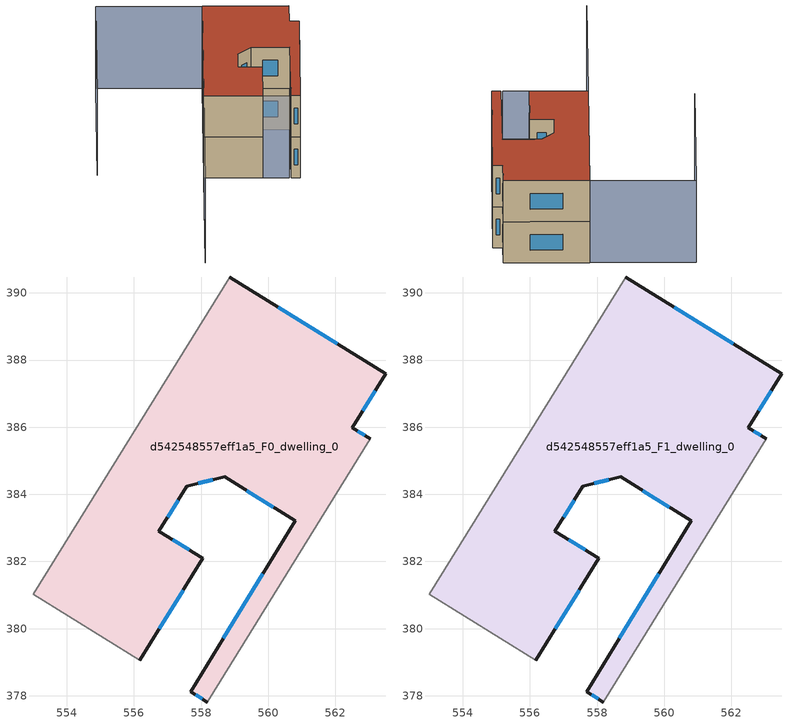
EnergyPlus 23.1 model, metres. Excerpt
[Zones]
d542548557eff1a5_F0_dwelling_0
 floor ground (EU_floor_Construction): 563.5,387.59 562.5,385.98 563.03,385.66 558.18,377.81 557.69,378.12 560.81,383.22 558.7,384.52 557.57,384.24 556.74,382.9 558.05,382.1 556.18,379.05 553,381.02 558.85,390.47 z0
 wall outside (EU_wall_Construction): 556.18,379.05 558.05,382.1 556.74,382.9 557.57,384.24 558.7,384.52 560.81,383.22 557.69,378.12 558.18,377.81 / 563.03,385.66 562.5,385.98 563.5,387.59 558.85,390.47 z0:3
 wall adiabatic (EU_wall_Construction): 558.85,390.47 553,381.02 556.18,379.05 / 558.18,377.81 563.03,385.66 z0:3
 window (EU_Window_Construction): 556.76,380 557.47,381.15 / 562.05,388.49 560.3,389.58 / 562.81,386.48 563.19,387.09 / 562.87,385.76 562.67,385.88 / 557.84,378.02 558.03,377.91 / 559.84,381.63 558.66,379.71 / 559.35,384.11 560.15,383.62 / 557.92,384.33 558.35,384.43 / 557,383.32 557.31,383.83 / 557.64,382.35 557.15,382.65 z0.93:2.07
d542548557eff1a5_F1_dwelling_0
 floor to d542548557eff1a5_F0_dwelling_0 (EU_floor_Construction): 563.5,387.59 562.5,385.98 563.03,385.66 558.18,377.81 557.69,378.12 560.81,383.22 558.7,384.52 557.57,384.24 556.74,382.9 558.05,382.1 556.18,379.05 553,381.02 558.85,390.47 z3
 wall outside (EU_wall_Construction): 556.18,379.05 558.05,382.1 556.74,382.9 557.57,384.24 558.7,384.52 560.81,383.22 557.69,378.12 558.18,377.81 / 563.03,385.66 562.5,385.98 563.5,387.59 558.85,390.47 z3:6
 wall adiabatic (EU_wall_Construction): 558.85,390.47 553,381.02 556.18,379.05 / 558.18,377.81 563.03,385.66 z3:6
 window (EU_Window_Construction): 556.76,380 557.47,381.15 / 562.05,388.49 560.3,389.58 / 562.81,386.48 563.19,387.09 / 562.87,385.76 562.67,385.88 / 557.84,378.02 558.03,377.91 / 559.84,381.63 558.66,379.71 / 559.35,384.11 560.15,383.62 / 557.92,384.33 558.35,384.43 / 557,383.32 557.31,383.83 / 557.64,382.35 557.15,382.65 z3.93:5.07
 roof outside (EU_roof_Construction): 558.18,377.81 563.03,385.66 562.5,385.98 563.5,387.59 558.85,390.47 553,381.02 556.18,379.05 558.05,382.1 556.74,382.9 557.57,384.24 558.7,384.52 560.81,383.22 557.69,378.12 z6
shading: 553.14,394 558.85,390.47 / 558.85,390.47 547.47,372.07 / 547.47,372.07 553,381.02 / 553,381.02 557.59,378.18 / 553.15,394 547.5,384.88 z0:6
[Building]
EU S2 Campaign: North Axis=0; Terrain=City; Solar Distribution=FullExterior
[Site:Location]
Montreal-Trudeau.Intl.AP: Latitude=45.4667; Longitude=-73.75; Time Zone=-5; Elevation=36
[SizingPeriod:WeatherFileDays]
AnnualSizingPeriod: Begin Month=1; Begin Day of Month=1; End Month=12; End Day of Month=31; Day of Week for Start Day=Monday; Use Weather File Daylight Saving Period=No; Use Weather File Rain and Snow Indicators=No
[MATERIAL]
EU_InternalMass_Material: Roughness=MediumRough; Thickness=0.1; Conductivity=1; Density=1800; Specific Heat=900; Thermal Absorptance=0.9; Solar Absorptance=0.7; Visible Absorptance=0.7
[MATERIAL:NOMASS] Roughness=MediumRough; Thermal Absorptance=0.9; Solar Absorptance=0.7; Visible Absorptance=0.7
Name | Thermal Resistance
EU_wall_NoMass; EU_floor_NoMass | 1.51479
EU_roof_NoMass | 2.84114
[WINDOWMATERIAL:SIMPLEGLAZINGSYSTEM]
EU_Window_SimpleGlazing: UFactor=3.53504; Solar Heat Gain Coefficient=0.8; Visible Transmittance=0.8
[CONSTRUCTION]
EU_wall_Construction: EU_wall_NoMass
EU_roof_Construction: EU_roof_NoMass
EU_floor_Construction: EU_floor_NoMass
EU_Window_Construction: EU_Window_SimpleGlazing
EU_InternalMass_Construction: EU_InternalMass_Material
[ZONE] Type=1; Multiplier=1; Ceiling Height=autocalculate; Floor Area=autocalculate; Part of Total Floor Area=Yes
Name | Volume
d542548557eff1a5_F0_dwelling_0 | 157.959
d542548557eff1a5_F1_dwelling_0 | 157.961
[INTERNALMASS] Construction=EU_InternalMass_Construction; Surface Area=52.6538
Name | Zone or ZoneList
d542548557eff1a5_F0_dwelling_0_EU_InternalMass | d542548557eff1a5_F0_dwelling_0
d542548557eff1a5_F1_dwelling_0_EU_InternalMass | d542548557eff1a5_F1_dwelling_0
[OTHEREQUIPMENT] Fuel Type=Electricity; Design Level Calculation Method=Watts/Area; Power per Zone Floor Area=1; Fraction Latent=0; Fraction Radiant=0; Fraction Lost=0; Carbon Dioxide Generation Rate=0; EndUse Subcategory=EU_Step8_InternalGains
Name | Zone or ZoneList or Space or SpaceList | Schedule
EU_Step8_InternalGain_d542548557eff1a5_F0_dwelling_0_f000 | d542548557eff1a5_F0_dwelling_0 | EU_Step8_GainSchedule_d542548557eff1a5_F0_dwelling_0_f000
EU_Step8_InternalGain_d542548557eff1a5_F1_dwelling_0_f000 | d542548557eff1a5_F1_dwelling_0 | EU_Step8_GainSchedule_d542548557eff1a5_F1_dwelling_0_f000
[ZONEVENTILATION:DESIGNFLOWRATE] Schedule=EU_AlwaysOn; Design Flow Rate Calculation Method=AirChanges/Hour; Air Changes per Hour=0.775154; Ventilation Type=Natural; Fan Pressure Rise=0; Fan Total Efficiency=1; Constant Term Coefficient=1; Temperature Term Coefficient=0; Velocity Term Coefficient=0; Velocity Squared Term Coefficient=0; Minimum Indoor Temperature=-100; Maximum Indoor Temperature=100; Delta Temperature=-100; Minimum Outdoor Temperature=-100; Maximum Outdoor Temperature=100; Maximum Wind Speed=40
Name | Zone or ZoneList or Space or SpaceList
EU_ConstantAir_d542548557eff1a5_F0_dwelling_0 | d542548557eff1a5_F0_dwelling_0
EU_ConstantAir_d542548557eff1a5_F1_dwelling_0 | d542548557eff1a5_F1_dwelling_0
[HVACTEMPLATE:THERMOSTAT] Constant Heating Setpoint=20; Constant Cooling Setpoint=50
EU_HeatOnly_d542548557eff1a5_F0_dwelling_0; EU_HeatOnly_d542548557eff1a5_F1_dwelling_0
[HVACTEMPLATE:ZONE:IDEALLOADSAIRSYSTEM] System Availability Schedule=EU_AlwaysOn; Maximum Heating Supply Air Temperature=50; Minimum Cooling Supply Air Temperature=13; Maximum Heating Supply Air Humidity Ratio=0.0156; Minimum Cooling Supply Air Humidity Ratio=0.0077; Heating Limit=NoLimit; Cooling Limit=NoLimit; Heating Availability Schedule=EU_AlwaysOn; Cooling Availability Schedule=EU_CoolingOff; Dehumidification Control Type=ConstantSensibleHeatRatio; Cooling Sensible Heat Ratio=0.7; Dehumidification Setpoint=60; Humidification Control Type=None; Humidification Setpoint=30; Outdoor Air Method=None; Outdoor Air Flow Rate per Person=0.00944; Outdoor Air Flow Rate per Zone Floor Area=0; Outdoor Air Flow Rate per Zone=0; Demand Controlled Ventilation Type=None; Outdoor Air Economizer Type=NoEconomizer; Heat Recovery Type=None; Sensible Heat Recovery Effectiveness=0.7; Latent Heat Recovery Effectiveness=0.65
Name | Template Thermostat
d542548557eff1a5_F0_dwelling_0 | EU_HeatOnly_d542548557eff1a5_F0_dwelling_0
d542548557eff1a5_F1_dwelling_0 | EU_HeatOnly_d542548557eff1a5_F1_dwelling_0
[SIZING:ZONE] Zone Cooling Design Supply Air Temperature Input Method=SupplyAirTemperature; Zone Cooling Design Supply Air Temperature=13; Zone Heating Design Supply Air Temperature Input Method=SupplyAirTemperature; Zone Heating Design Supply Air Temperature=50; Zone Cooling Design Supply Air Humidity Ratio=0.008; Zone Heating Design Supply Air Humidity Ratio=0.008; Cooling Design Air Flow Method=DesignDay; Cooling Design Air Flow Rate=0; Cooling Minimum Air Flow per Zone Floor Area=0.000762; Cooling Minimum Air Flow=0; Cooling Minimum Air Flow Fraction=0.2; Heating Design Air Flow Method=DesignDay; Heating Design Air Flow Rate=0; Heating Maximum Air Flow per Zone Floor Area=0.002032; Heating Maximum Air Flow=0.141576; Heating Maximum Air Flow Fraction=0.3; Account for Dedicated Outdoor Air System=No; Dedicated Outdoor Air System Control Strategy=NeutralSupplyAir; Dedicated Outdoor Air Low Setpoint Temperature for Design=autosize; Dedicated Outdoor Air High Setpoint Temperature for Design=autosize; Zone Load Sizing Method=Sensible Load Only No Latent Load; Zone Latent Cooling Design Supply Air Humidity Ratio Input Method=HumidityRatioDifference; Zone Cooling Design Supply Air Humidity Ratio Difference=0.005; Zone Latent Heating Design Supply Air Humidity Ratio Input Method=HumidityRatioDifference; Zone Humidification Design Supply Air Humidity Ratio Difference=0.005
d542548557eff1a5_F0_dwelling_0; d542548557eff1a5_F1_dwelling_0
[SCHEDULE:CONSTANT]
Name | Hourly Value
EU_AlwaysOn | 1
EU_CoolingOff | 0
[SCHEDULE:FILE] Column Number=1; Rows to Skip at Top=0; Number of Hours of Data=8760; Column Separator=Comma; Interpolate to Timestep=No; Minutes per Item=60; Adjust Schedule for Daylight Savings=Yes
Name | File
EU_Step8_GainSchedule_d542548557eff1a5_F0_dwelling_0_f000 | ../../schedules/d542548557eff1a5/d542548557eff1a5_F0_dwelling_0_f000_gain.csv
EU_Step8_GainSchedule_d542548557eff1a5_F1_dwelling_0_f000 | ../../schedules/d542548557eff1a5/d542548557eff1a5_F1_dwelling_0_f000_gain.csv
